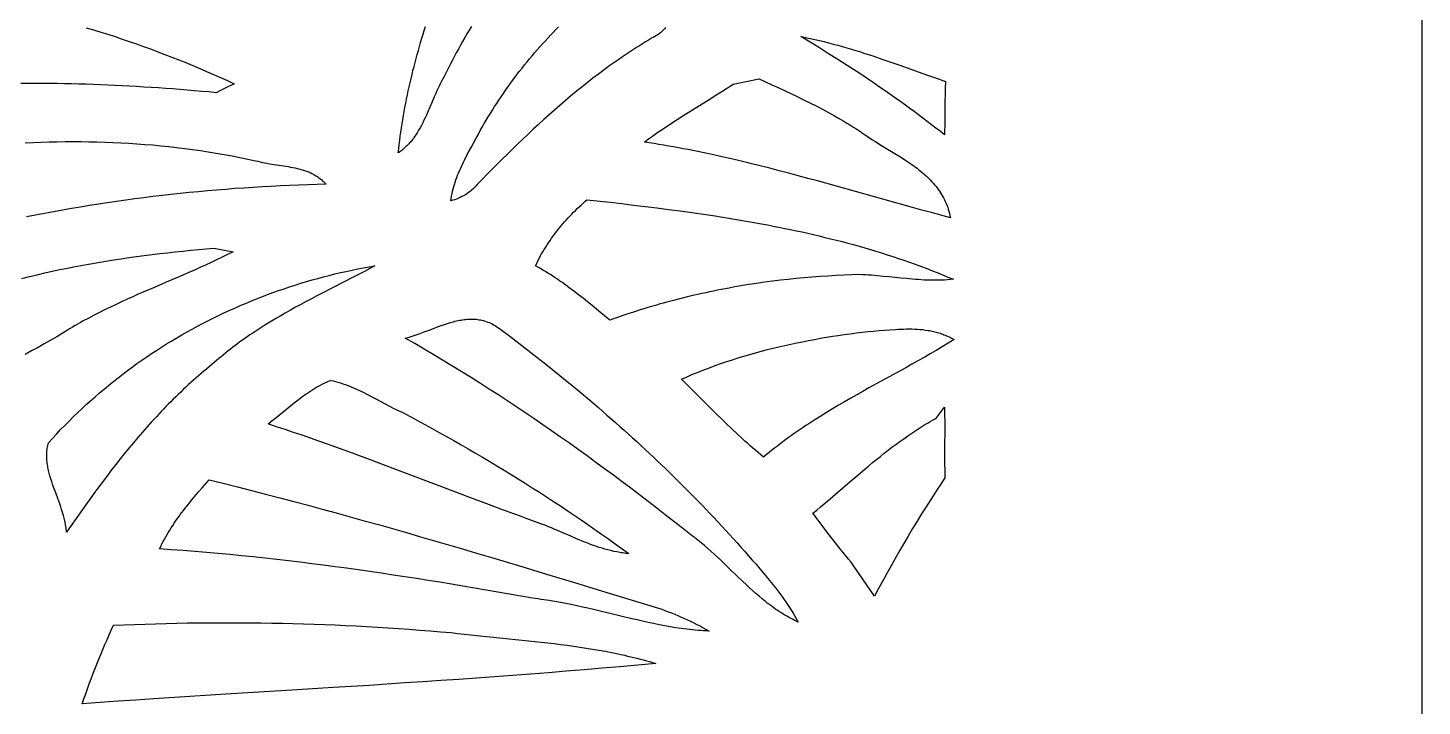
# Model space of a CAD drawing. Extents: x 138 to 547, y 3 to 737.
# Drawn here: x 406.9 to 546.6, y 396.3 to 464.3 of the extents above; entities that cross this region are included whole.
import ezdxf

# ---------------------------------------------------------------- set-up
doc = ezdxf.new("R2010")
doc.units = 0
doc.layers.add('LAYER_1', color=18, linetype='CONTINUOUS')

msp = doc.modelspace()

# ---------------------------------------------------------------- linework, layer by layer
at = {"layer": 'LAYER_1'}
for points in [[(138.38, 3), (546.62, 3), (546.62, 737.11), (138.38, 737.11)], [(498.75, 453.62), (498.32, 453.96), (497.89, 454.29), (497.46, 454.62), (497.02, 454.95), (496.59, 455.28), (496.15, 455.61), (495.71, 455.93), (495.27, 456.26), (494.83, 456.58), (494.39, 456.9), (493.94, 457.21), (493.5, 457.53), (493.05, 457.84), (492.6, 458.15), (492.15, 458.46), (491.7, 458.77), (491.25, 459.07), (490.8, 459.38), (490.35, 459.68), (489.89, 459.98), (488.98, 460.57), (488.06, 461.16), (487.14, 461.74), (486.22, 462.32), (485.29, 462.89), (484.36, 463.45), (484.82, 463.36), (485.29, 463.27), (485.75, 463.16), (486.21, 463.06), (486.68, 462.95), (487.14, 462.83), (487.59, 462.71), (488.05, 462.59), (488.51, 462.46), (488.97, 462.33), (489.42, 462.19), (489.87, 462.05), (490.33, 461.91), (490.78, 461.77), (491.23, 461.62), (491.68, 461.48), (492.58, 461.17), (493.48, 460.86), (494.38, 460.55), (495.27, 460.23), (497.06, 459.59), (497.96, 459.27), (498.86, 458.96), (498.83, 458.29), (498.82, 457.62), (498.8, 456.95), (498.79, 456.28), (498.77, 454.95)], [(499.35, 445.3), (498.39, 445.55), (497.44, 445.81), (496.48, 446.06), (495.53, 446.33), (493.63, 446.85), (491.72, 447.39), (489.82, 447.92), (487.92, 448.46), (486.01, 448.98), (485.06, 449.24), (484.1, 449.5), (483.15, 449.75), (482.19, 450), (481.23, 450.25), (480.28, 450.49), (479.32, 450.73), (478.36, 450.96), (477.4, 451.19), (476.43, 451.41), (475.47, 451.62), (474.5, 451.83), (474.02, 451.93), (473.53, 452.02), (473.05, 452.12), (472.57, 452.21), (472.08, 452.31), (471.59, 452.4), (471.11, 452.48), (470.62, 452.57), (470.13, 452.65), (469.65, 452.73), (469.16, 452.81), (468.67, 452.88), (468.93, 453.08), (469.2, 453.28), (469.47, 453.47), (469.74, 453.67), (470.02, 453.86), (470.29, 454.04), (470.84, 454.41), (471.39, 454.78), (471.95, 455.14), (472.51, 455.5), (473.07, 455.85), (475.32, 457.25), (475.88, 457.6), (476.44, 457.95), (477, 458.31), (477.56, 458.67), (480.18, 459.22), (481.45, 458.63), (482.09, 458.34), (482.73, 458.04), (483.36, 457.74), (484, 457.44), (484.63, 457.13), (485.26, 456.82), (485.89, 456.5), (486.51, 456.17), (486.82, 456.01), (487.13, 455.84), (487.44, 455.67), (487.74, 455.5), (488.05, 455.32), (488.36, 455.15), (488.66, 454.97), (488.96, 454.79), (489.26, 454.61), (489.56, 454.42), (489.86, 454.23), (490.16, 454.04), (490.32, 453.93), (490.48, 453.81), (490.64, 453.7), (490.8, 453.59), (491.14, 453.36), (491.47, 453.14), (491.82, 452.93), (492.17, 452.71), (492.87, 452.28), (493.59, 451.85), (493.94, 451.64), (494.29, 451.42), (494.64, 451.19), (494.99, 450.97), (495.33, 450.73), (495.5, 450.61), (495.67, 450.49), (495.83, 450.37), (496, 450.25), (496.16, 450.12), (496.32, 450), (496.47, 449.87), (496.63, 449.74), (496.78, 449.6), (496.93, 449.47), (497.07, 449.33), (497.22, 449.19), (497.36, 449.05), (497.49, 448.9), (497.63, 448.75), (497.76, 448.6), (497.88, 448.45), (498, 448.29), (498.12, 448.13), (498.24, 447.97), (498.35, 447.8), (498.45, 447.63), (498.56, 447.46), (498.65, 447.28), (498.75, 447.1), (498.83, 446.92), (498.92, 446.73), (498.99, 446.54), (499.07, 446.34), (499.13, 446.14), (499.2, 445.94), (499.25, 445.73), (499.3, 445.51)], [(490.25, 439.59), (489.46, 439.57), (488.66, 439.54), (487.86, 439.5), (487.06, 439.45), (486.27, 439.4), (485.47, 439.34), (484.68, 439.27), (483.88, 439.2), (483.09, 439.11), (482.3, 439.03), (481.5, 438.93), (480.71, 438.82), (479.92, 438.71), (479.13, 438.59), (478.35, 438.46), (477.95, 438.39), (477.56, 438.32), (477.17, 438.25), (476.77, 438.18), (476.38, 438.11), (475.99, 438.03), (475.6, 437.95), (475.21, 437.87), (474.82, 437.78), (474.43, 437.7), (474.04, 437.61), (473.65, 437.52), (473.26, 437.43), (472.87, 437.34), (472.48, 437.24), (472.09, 437.14), (471.71, 437.04), (471.32, 436.94), (470.93, 436.84), (470.55, 436.73), (470.16, 436.62), (469.78, 436.51), (469.4, 436.4), (469.01, 436.29), (468.63, 436.17), (468.25, 436.05), (467.87, 435.93), (467.48, 435.8), (467.1, 435.68), (466.72, 435.55), (466.34, 435.42), (465.97, 435.29), (465.59, 435.15), (465.21, 435.02), (464.32, 435.76), (463.88, 436.13), (463.43, 436.5), (462.98, 436.87), (462.53, 437.23), (462.07, 437.58), (461.61, 437.94), (461.15, 438.28), (460.92, 438.45), (460.68, 438.62), (460.45, 438.79), (460.21, 438.95), (459.97, 439.12), (459.73, 439.28), (459.49, 439.44), (459.25, 439.59), (459.01, 439.75), (458.76, 439.9), (458.51, 440.05), (458.26, 440.2), (458.01, 440.34), (457.76, 440.48), (457.88, 440.72), (458, 440.96), (458.12, 441.2), (458.24, 441.43), (458.37, 441.66), (458.51, 441.89), (458.64, 442.12), (458.78, 442.35), (458.92, 442.57), (459.07, 442.79), (459.22, 443.01), (459.37, 443.23), (459.52, 443.44), (459.68, 443.65), (459.84, 443.86), (460, 444.07), (460.17, 444.27), (460.34, 444.48), (460.51, 444.68), (460.68, 444.88), (460.86, 445.07), (461.03, 445.27), (461.21, 445.46), (461.4, 445.65), (461.58, 445.84), (461.76, 446.03), (461.95, 446.21), (462.14, 446.39), (462.33, 446.57), (462.53, 446.75), (462.72, 446.93), (462.92, 447.1), (465.25, 446.84), (466.42, 446.71), (467.58, 446.57), (468.75, 446.43), (469.92, 446.28), (471.09, 446.13), (472.26, 445.98), (473.43, 445.81), (474.6, 445.65), (475.77, 445.47), (476.35, 445.38), (476.93, 445.29), (477.52, 445.19), (478.1, 445.1), (478.68, 445), (479.26, 444.89), (479.84, 444.79), (480.42, 444.68), (481, 444.58), (481.58, 444.46), (482.16, 444.35), (482.74, 444.23), (483.32, 444.11), (483.9, 443.99), (484.47, 443.87), (485.05, 443.74), (485.62, 443.61), (486.2, 443.47), (486.77, 443.33), (487.34, 443.19), (487.91, 443.05), (488.48, 442.9), (489.05, 442.75), (489.62, 442.6), (490.19, 442.44), (490.75, 442.27), (491.32, 442.11), (491.88, 441.94), (492.45, 441.77), (493.01, 441.59), (493.57, 441.41), (494.13, 441.22), (494.69, 441.03), (495.24, 440.84), (495.8, 440.64), (496.35, 440.43), (496.91, 440.23), (497.46, 440.01), (498.01, 439.8), (498.55, 439.58), (499.1, 439.35), (499.65, 439.12), (499.35, 439.09), (499.06, 439.07), (498.76, 439.05), (498.47, 439.04), (498.18, 439.03), (497.88, 439.02), (497.59, 439.03), (497.29, 439.03), (497, 439.04), (496.71, 439.05), (496.41, 439.07), (496.12, 439.09), (495.83, 439.11), (495.53, 439.13), (494.95, 439.19), (494.36, 439.24), (493.77, 439.3), (493.19, 439.36), (492.6, 439.42), (492.01, 439.48), (491.72, 439.5), (491.43, 439.53), (491.13, 439.55), (490.84, 439.57), (490.55, 439.58)], [(425.33, 430.57), (425.06, 430.35), (424.79, 430.13), (424.53, 429.91), (424.26, 429.68), (424, 429.46), (423.74, 429.23), (423.48, 429), (423.22, 428.77), (422.96, 428.54), (422.71, 428.3), (422.45, 428.06), (422.2, 427.82), (421.95, 427.58), (421.7, 427.34), (421.45, 427.1), (421.21, 426.85), (420.96, 426.61), (420.72, 426.36), (420.48, 426.11), (420.24, 425.86), (419.76, 425.35), (419.29, 424.84), (418.83, 424.32), (418.37, 423.79), (417.91, 423.27), (417.46, 422.73), (417.01, 422.2), (416.57, 421.65), (416.13, 421.11), (415.7, 420.56), (415.27, 420.01), (414.85, 419.45), (414.42, 418.89), (414, 418.33), (413.59, 417.77), (413.18, 417.2), (412.77, 416.63), (412.36, 416.06), (411.95, 415.49), (411.55, 414.92), (411.15, 414.34), (410.75, 413.77), (410.74, 413.91), (410.73, 414.05), (410.71, 414.19), (410.69, 414.33), (410.67, 414.47), (410.64, 414.62), (410.62, 414.76), (410.59, 414.9), (410.55, 415.04), (410.52, 415.18), (410.44, 415.46), (410.36, 415.75), (410.27, 416.03), (410.18, 416.31), (410.08, 416.6), (409.98, 416.88), (409.88, 417.16), (409.67, 417.73), (409.46, 418.29), (409.36, 418.57), (409.27, 418.85), (409.18, 419.13), (409.09, 419.41), (409.02, 419.69), (408.98, 419.83), (408.95, 419.97), (408.92, 420.11), (408.89, 420.25), (408.87, 420.39), (408.84, 420.53), (408.82, 420.67), (408.81, 420.81), (408.79, 420.95), (408.78, 421.08), (408.78, 421.22), (408.77, 421.36), (408.77, 421.5), (408.78, 421.64), (408.78, 421.77), (408.79, 421.91), (408.81, 422.05), (408.83, 422.18), (408.86, 422.32), (408.88, 422.46), (408.92, 422.59), (408.96, 422.73), (409.36, 423.17), (409.76, 423.61), (410.17, 424.05), (410.59, 424.48), (411.01, 424.91), (411.43, 425.33), (411.86, 425.74), (412.29, 426.15), (412.73, 426.56), (413.17, 426.95), (413.62, 427.35), (414.07, 427.74), (414.53, 428.12), (414.99, 428.5), (415.45, 428.88), (415.92, 429.24), (416.39, 429.61), (416.86, 429.97), (417.34, 430.32), (417.82, 430.67), (418.31, 431.01), (418.8, 431.34), (419.29, 431.68), (419.79, 432), (420.29, 432.32), (420.79, 432.64), (421.3, 432.95), (421.81, 433.25), (422.32, 433.55), (422.84, 433.85), (423.36, 434.13), (423.88, 434.42), (424.4, 434.69), (424.93, 434.97), (425.46, 435.23), (425.99, 435.49), (426.53, 435.75), (427.07, 436), (427.61, 436.24), (428.15, 436.48), (428.69, 436.71), (429.24, 436.94), (429.79, 437.16), (430.34, 437.38), (430.89, 437.59), (431.45, 437.79), (432, 437.99), (432.56, 438.18), (433.12, 438.37), (433.68, 438.55), (434.25, 438.73), (434.81, 438.9), (435.38, 439.06), (435.94, 439.22), (436.51, 439.37), (437.08, 439.52), (437.65, 439.66), (438.22, 439.79), (438.8, 439.92), (439.37, 440.05), (439.95, 440.16), (440.52, 440.27), (441.1, 440.38), (441.67, 440.48), (441.15, 440.2), (440.62, 439.92), (439.56, 439.37), (437.43, 438.28), (436.37, 437.73), (435.84, 437.46), (435.31, 437.18), (434.78, 436.9), (434.25, 436.61), (433.72, 436.33), (433.2, 436.04), (432.68, 435.74), (432.16, 435.44), (431.65, 435.14), (431.13, 434.83), (430.62, 434.52), (430.12, 434.2), (429.62, 433.87), (429.37, 433.7), (429.12, 433.54), (428.87, 433.37), (428.63, 433.19), (428.38, 433.02), (428.14, 432.84), (427.9, 432.67), (427.66, 432.49), (427.42, 432.31), (427.18, 432.12), (426.95, 431.94), (426.71, 431.75), (426.48, 431.56), (426.25, 431.36), (426.02, 431.17), (425.79, 430.97), (425.56, 430.77)], [(484.1, 404.76), (483.9, 404.85), (483.7, 404.94), (483.51, 405.04), (483.32, 405.14), (483.13, 405.24), (482.95, 405.34), (482.76, 405.45), (482.58, 405.56), (482.4, 405.68), (482.22, 405.79), (482.04, 405.91), (481.86, 406.03), (481.68, 406.16), (481.51, 406.28), (481.34, 406.41), (481.16, 406.54), (480.99, 406.67), (480.82, 406.81), (480.49, 407.08), (480.16, 407.36), (479.83, 407.64), (479.5, 407.93), (479.18, 408.23), (478.86, 408.52), (478.54, 408.82), (477.91, 409.43), (477.27, 410.04), (476.64, 410.66), (476.32, 410.96), (476, 411.26), (475.68, 411.56), (475.36, 411.85), (475.03, 412.14), (474.7, 412.43), (474.37, 412.71), (474.03, 412.98), (473.86, 413.11), (473.69, 413.24), (473.51, 413.37), (473.34, 413.5), (472.48, 414.18), (471.63, 414.85), (470.77, 415.52), (469.91, 416.19), (469.05, 416.86), (468.18, 417.52), (467.31, 418.18), (466.44, 418.83), (465.57, 419.48), (464.69, 420.13), (463.82, 420.77), (462.93, 421.41), (462.05, 422.05), (461.16, 422.68), (460.28, 423.3), (459.38, 423.93), (458.49, 424.54), (457.59, 425.16), (456.69, 425.77), (455.79, 426.37), (454.88, 426.97), (453.97, 427.56), (453.06, 428.15), (452.14, 428.74), (451.23, 429.32), (450.31, 429.89), (449.38, 430.46), (448.45, 431.02), (447.52, 431.58), (446.59, 432.13), (445.65, 432.68), (444.71, 433.22), (444.86, 433.26), (445.01, 433.3), (445.3, 433.39), (445.6, 433.49), (445.9, 433.59), (446.2, 433.7), (446.5, 433.81), (447.11, 434.04), (447.71, 434.27), (448.02, 434.38), (448.32, 434.49), (448.63, 434.6), (448.93, 434.7), (449.24, 434.79), (449.39, 434.83), (449.54, 434.87), (449.69, 434.91), (449.84, 434.95), (449.99, 434.98), (450.15, 435.01), (450.3, 435.04), (450.45, 435.06), (450.6, 435.08), (450.75, 435.1), (450.9, 435.11), (451.05, 435.12), (451.2, 435.13), (451.35, 435.13), (451.5, 435.13), (451.65, 435.12), (451.8, 435.11), (451.95, 435.09), (452.1, 435.07), (452.24, 435.05), (452.39, 435.02), (452.54, 434.98), (452.69, 434.94), (452.83, 434.89), (452.98, 434.84), (453.13, 434.78), (453.27, 434.72), (453.42, 434.65), (453.56, 434.57), (453.71, 434.49), (453.85, 434.4), (453.99, 434.3), (454.14, 434.2), (454.28, 434.09), (455.19, 433.41), (456.1, 432.72), (457, 432.02), (457.9, 431.32), (458.79, 430.62), (459.68, 429.91), (460.57, 429.19), (461.45, 428.47), (462.32, 427.74), (463.2, 427), (464.06, 426.26), (464.92, 425.51), (465.78, 424.76), (466.21, 424.38), (466.63, 424), (467.06, 423.62), (467.48, 423.23), (467.9, 422.85), (468.32, 422.46), (468.74, 422.07), (469.16, 421.68), (469.57, 421.29), (469.99, 420.9), (470.4, 420.51), (470.81, 420.11), (471.22, 419.71), (471.63, 419.31), (472.04, 418.91), (472.44, 418.51), (472.85, 418.1), (473.25, 417.7), (473.65, 417.29), (474.05, 416.88), (474.45, 416.47), (474.85, 416.06), (475.24, 415.65), (475.63, 415.23), (476.03, 414.81), (476.42, 414.39), (476.81, 413.97), (477.19, 413.55), (477.58, 413.13), (477.96, 412.7), (478.35, 412.27), (478.73, 411.84), (479.11, 411.41), (479.48, 410.98), (479.86, 410.55), (480.23, 410.11), (480.61, 409.67), (480.98, 409.23), (481.19, 408.97), (481.41, 408.71), (481.62, 408.44), (481.83, 408.17), (482.04, 407.9), (482.25, 407.62), (482.45, 407.35), (482.65, 407.07), (482.84, 406.79), (483.03, 406.51), (483.22, 406.22), (483.4, 405.93), (483.58, 405.64), (483.76, 405.35), (483.93, 405.05)], [(499.71, 433.08), (499.11, 432.71), (498.51, 432.35), (497.91, 431.99), (497.31, 431.64), (496.7, 431.29), (496.09, 430.95), (495.48, 430.61), (494.87, 430.26), (493.64, 429.59), (492.41, 428.91), (491.18, 428.23), (490.57, 427.89), (489.96, 427.55), (489.35, 427.2), (488.74, 426.85), (488.13, 426.5), (487.53, 426.14), (486.93, 425.78), (486.34, 425.41), (485.74, 425.04), (485.45, 424.85), (485.15, 424.65), (484.86, 424.46), (484.57, 424.27), (484.28, 424.07), (483.99, 423.87), (483.7, 423.67), (483.41, 423.47), (483.13, 423.26), (482.84, 423.05), (482.56, 422.84), (482.28, 422.63), (482, 422.41), (481.72, 422.2), (481.44, 421.98), (481.17, 421.75), (480.89, 421.53), (480.62, 421.3), (480.35, 421.52), (480.08, 421.75), (479.81, 421.98), (479.54, 422.21), (479.27, 422.44), (479.01, 422.68), (478.74, 422.91), (478.48, 423.15), (477.96, 423.63), (477.44, 424.12), (476.93, 424.61), (476.42, 425.1), (475.91, 425.6), (475.41, 426.1), (474.4, 427.11), (473.4, 428.12), (472.9, 428.62), (472.39, 429.12), (472.95, 429.36), (473.51, 429.6), (474.07, 429.82), (474.64, 430.05), (475.21, 430.26), (475.77, 430.47), (476.35, 430.67), (476.92, 430.87), (477.5, 431.06), (478.07, 431.24), (478.65, 431.42), (479.23, 431.59), (479.82, 431.75), (480.4, 431.91), (480.99, 432.07), (481.57, 432.21), (482.16, 432.36), (482.75, 432.49), (483.34, 432.63), (483.94, 432.75), (484.53, 432.87), (485.12, 432.99), (485.72, 433.1), (486.32, 433.21), (486.91, 433.31), (487.51, 433.41), (488.11, 433.5), (488.7, 433.59), (489.3, 433.67), (489.9, 433.75), (490.5, 433.83), (491.1, 433.9), (491.64, 433.93), (492.19, 433.98), (492.73, 434.02), (493.28, 434.07), (493.84, 434.1), (494.11, 434.12), (494.39, 434.13), (494.67, 434.14), (494.94, 434.15), (495.22, 434.15), (495.49, 434.15), (495.77, 434.14), (496.04, 434.12), (496.31, 434.1), (496.58, 434.08), (496.85, 434.04), (497.12, 434), (497.26, 433.98), (497.39, 433.95), (497.52, 433.92), (497.66, 433.89), (497.79, 433.86), (497.92, 433.83), (498.05, 433.79), (498.18, 433.75), (498.31, 433.71), (498.44, 433.67), (498.57, 433.62), (498.7, 433.57), (498.83, 433.52), (498.96, 433.46), (499.08, 433.41), (499.21, 433.35), (499.34, 433.28), (499.46, 433.22), (499.59, 433.15)], [(467.11, 411.62), (466.95, 411.63), (466.8, 411.65), (466.65, 411.67), (466.5, 411.69), (466.35, 411.71), (466.2, 411.73), (465.9, 411.79), (465.6, 411.85), (465.31, 411.92), (465.01, 411.99), (464.72, 412.07), (464.43, 412.16), (464.14, 412.25), (463.86, 412.34), (463.57, 412.44), (463.28, 412.55), (463, 412.66), (462.72, 412.77), (462.43, 412.88), (462.15, 413), (461.87, 413.12), (461.31, 413.36), (460.19, 413.85), (459.63, 414.09), (459.35, 414.21), (459.06, 414.32), (458.78, 414.43), (458.5, 414.55), (458.21, 414.65), (457.93, 414.76), (457.08, 415.06), (456.24, 415.37), (454.56, 415.99), (452.87, 416.62), (451.19, 417.25), (447.83, 418.52), (444.48, 419.79), (442.8, 420.43), (441.12, 421.05), (439.43, 421.68), (438.59, 421.98), (437.75, 422.29), (436.9, 422.59), (436.06, 422.89), (435.21, 423.19), (434.36, 423.49), (433.51, 423.78), (432.66, 424.07), (431.81, 424.35), (430.96, 424.63), (431.15, 424.77), (431.34, 424.92), (431.72, 425.22), (432.09, 425.52), (432.46, 425.83), (433.21, 426.44), (433.58, 426.74), (433.96, 427.04), (434.15, 427.19), (434.35, 427.33), (434.54, 427.47), (434.74, 427.61), (434.93, 427.75), (435.13, 427.88), (435.33, 428.01), (435.53, 428.14), (435.74, 428.26), (435.95, 428.38), (436.16, 428.49), (436.37, 428.6), (436.58, 428.7), (436.8, 428.8), (437.02, 428.9), (437.24, 428.98), (437.49, 428.93), (437.73, 428.87), (437.96, 428.81), (438.2, 428.74), (438.44, 428.66), (438.67, 428.58), (438.9, 428.5), (439.13, 428.41), (439.36, 428.31), (439.59, 428.22), (439.81, 428.12), (440.04, 428.01), (440.26, 427.91), (440.48, 427.8), (440.93, 427.57), (441.37, 427.34), (441.81, 427.11), (442.69, 426.64), (443.13, 426.41), (443.57, 426.18), (443.79, 426.07), (444.01, 425.97), (444.24, 425.86), (444.46, 425.76), (445.19, 425.37), (445.93, 424.97), (446.66, 424.58), (447.39, 424.17), (448.12, 423.77), (448.85, 423.36), (449.57, 422.95), (450.3, 422.54), (451.02, 422.12), (451.74, 421.7), (452.46, 421.28), (453.18, 420.85), (453.89, 420.42), (454.61, 419.99), (455.32, 419.55), (456.03, 419.11), (456.74, 418.67), (457.44, 418.22), (458.15, 417.77), (458.85, 417.32), (459.55, 416.86), (460.25, 416.4), (460.94, 415.94), (461.64, 415.47), (462.33, 415), (463.02, 414.53), (463.71, 414.05), (464.39, 413.57), (465.07, 413.09), (465.75, 412.6), (466.43, 412.11)], [(498.8, 419.22), (498.56, 418.86), (498.32, 418.5), (498.08, 418.14), (497.84, 417.78), (497.6, 417.42), (497.37, 417.06), (496.91, 416.33), (496.45, 415.6), (496, 414.87), (495.55, 414.13), (495.11, 413.39), (494.68, 412.64), (494.25, 411.89), (493.82, 411.14), (493.4, 410.39), (492.98, 409.64), (492.56, 408.88), (492.15, 408.12), (491.74, 407.36), (490.57, 409.07), (489.98, 409.92), (489.68, 410.35), (489.38, 410.77), (489.13, 411.07), (488.89, 411.37), (488.4, 411.97), (487.92, 412.58), (487.44, 413.2), (486.97, 413.81), (486.5, 414.43), (485.56, 415.67), (485.94, 415.99), (486.32, 416.3), (487.07, 416.93), (487.81, 417.57), (488.56, 418.21), (489.3, 418.86), (490.05, 419.49), (490.8, 420.13), (491.18, 420.44), (491.55, 420.75), (491.93, 421.06), (492.32, 421.37), (492.7, 421.68), (493.09, 421.98), (493.48, 422.28), (493.87, 422.57), (494.26, 422.86), (494.66, 423.14), (495.06, 423.42), (495.46, 423.7), (495.87, 423.97), (496.28, 424.23), (496.69, 424.49), (497.11, 424.74), (497.32, 424.87), (497.54, 424.99), (497.75, 425.11), (497.96, 425.23), (498.74, 426.29), (498.76, 425.85), (498.76, 425.41), (498.77, 424.97), (498.77, 424.52), (498.77, 423.64), (498.76, 422.75), (498.76, 421.87), (498.76, 421.43), (498.76, 420.98), (498.76, 420.54), (498.77, 420.1), (498.78, 419.66)], [(475.17, 403.86), (474.89, 403.87), (474.61, 403.89), (474.33, 403.91), (474.05, 403.93), (473.77, 403.96), (473.49, 403.99), (473.21, 404.02), (472.93, 404.05), (472.65, 404.08), (472.37, 404.12), (472.09, 404.16), (471.82, 404.2), (471.26, 404.29), (470.71, 404.39), (470.15, 404.5), (469.6, 404.61), (469.05, 404.72), (468.5, 404.84), (467.95, 404.97), (467.4, 405.09), (466.3, 405.35), (464.11, 405.89), (463.56, 406.02), (463.01, 406.14), (462.46, 406.27), (461.91, 406.39), (461.35, 406.51), (460.8, 406.62), (460.25, 406.73), (459.69, 406.83), (459.14, 406.92), (458.86, 406.96), (458.58, 407), (458.3, 407.04), (458.02, 407.08), (457.74, 407.12), (457.46, 407.15), (456.3, 407.36), (455.14, 407.56), (453.98, 407.77), (452.82, 407.97), (451.65, 408.17), (450.49, 408.37), (449.33, 408.56), (448.16, 408.75), (447, 408.94), (445.83, 409.12), (444.67, 409.3), (443.5, 409.48), (442.34, 409.65), (441.17, 409.82), (440, 409.99), (438.83, 410.15), (437.67, 410.31), (436.5, 410.46), (435.33, 410.61), (434.16, 410.76), (432.99, 410.9), (431.82, 411.03), (430.65, 411.16), (429.47, 411.29), (428.3, 411.41), (427.13, 411.52), (425.96, 411.63), (424.78, 411.74), (423.61, 411.84), (422.44, 411.93), (421.26, 412.02), (420.09, 412.1), (420.2, 412.35), (420.32, 412.59), (420.44, 412.83), (420.57, 413.06), (420.7, 413.3), (420.83, 413.53), (420.97, 413.76), (421.11, 413.99), (421.25, 414.21), (421.4, 414.44), (421.54, 414.66), (421.69, 414.88), (421.85, 415.1), (422, 415.31), (422.16, 415.53), (422.32, 415.74), (422.48, 415.95), (422.64, 416.17), (422.97, 416.58), (423.31, 417), (423.65, 417.41), (423.99, 417.81), (424.34, 418.22), (425.04, 419.02), (426.46, 418.67), (427.88, 418.32), (429.3, 417.96), (430.71, 417.59), (432.13, 417.23), (433.55, 416.85), (434.96, 416.47), (436.37, 416.09), (437.78, 415.71), (439.19, 415.32), (440.6, 414.92), (442.01, 414.53), (443.42, 414.13), (444.83, 413.73), (446.24, 413.32), (447.64, 412.91), (449.05, 412.5), (450.45, 412.09), (451.85, 411.67), (453.26, 411.26), (456.06, 410.42), (458.87, 409.57), (461.67, 408.72), (464.47, 407.87), (470.08, 406.16), (470.41, 406.05), (470.73, 405.93), (471.06, 405.8), (471.39, 405.68), (471.71, 405.54), (472.03, 405.41), (472.36, 405.27), (472.68, 405.13), (472.99, 404.99), (473.31, 404.84), (473.63, 404.68), (473.94, 404.53), (474.25, 404.37), (474.56, 404.2), (474.86, 404.03)], [(469.81, 400.61), (468.02, 400.45), (466.22, 400.28), (464.43, 400.13), (462.63, 399.98), (460.84, 399.83), (459.05, 399.68), (457.25, 399.54), (455.45, 399.41), (453.66, 399.28), (451.86, 399.15), (450.07, 399.02), (448.27, 398.9), (446.47, 398.77), (444.68, 398.66), (441.08, 398.42), (437.49, 398.19), (433.89, 397.97), (426.71, 397.52), (423.11, 397.29), (419.52, 397.06), (417.72, 396.94), (415.92, 396.82), (414.13, 396.7), (412.33, 396.57), (412.5, 397.07), (412.68, 397.57), (412.86, 398.07), (413.04, 398.56), (413.22, 399.06), (413.41, 399.55), (413.61, 400.05), (413.8, 400.54), (414, 401.03), (414.2, 401.52), (414.4, 402.01), (414.61, 402.5), (414.82, 402.98), (415.03, 403.47), (415.24, 403.95), (415.46, 404.44), (416.52, 404.48), (417.58, 404.53), (418.63, 404.56), (419.69, 404.6), (420.75, 404.63), (421.81, 404.65), (422.87, 404.67), (423.93, 404.69), (424.98, 404.7), (426.04, 404.7), (427.1, 404.7), (428.16, 404.7), (429.22, 404.69), (430.28, 404.68), (431.34, 404.66), (432.39, 404.64), (433.45, 404.62), (434.51, 404.59), (435.57, 404.55), (436.63, 404.51), (437.68, 404.47), (438.74, 404.42), (439.8, 404.37), (440.86, 404.31), (441.91, 404.25), (442.97, 404.19), (444.03, 404.12), (445.08, 404.04), (446.14, 403.96), (447.2, 403.88), (448.25, 403.79), (449.31, 403.7), (449.95, 403.63), (450.6, 403.55), (451.24, 403.48), (451.88, 403.41), (453.18, 403.28), (454.47, 403.15), (455.76, 403.02), (457.05, 402.89), (457.7, 402.82), (458.34, 402.75), (458.99, 402.67), (459.63, 402.6), (460.28, 402.52), (460.92, 402.43), (461.56, 402.35), (462.2, 402.25), (462.84, 402.15), (463.48, 402.05), (464.12, 401.94), (464.76, 401.83), (465.4, 401.7), (466.03, 401.57), (466.35, 401.51), (466.67, 401.44), (466.98, 401.36), (467.3, 401.29), (467.61, 401.21), (467.93, 401.13), (468.24, 401.05), (468.56, 400.97), (468.87, 400.89), (469.18, 400.8), (469.5, 400.71)]]:
    msp.add_lwpolyline(points, close=True, dxfattribs=at)
for points in [[(412.73, 464.34), (413.45, 464.13), (414.18, 463.9), (414.9, 463.68), (415.62, 463.45), (416.33, 463.21), (417.05, 462.97), (417.76, 462.72), (418.48, 462.47), (419.19, 462.21), (419.9, 461.94), (420.6, 461.67), (421.31, 461.4), (422.01, 461.12), (422.71, 460.84), (423.41, 460.55), (424.11, 460.26), (424.8, 459.96), (425.5, 459.66), (426.19, 459.35), (426.88, 459.04), (427.56, 458.72), (426.65, 458.27), (426.2, 458.05), (425.74, 457.83), (425.02, 457.9), (424.3, 457.96), (423.57, 458.03), (422.85, 458.09), (422.13, 458.15), (421.4, 458.21), (420.68, 458.26), (419.96, 458.31), (419.23, 458.36), (418.51, 458.4), (417.78, 458.45), (417.06, 458.49), (416.34, 458.52), (415.61, 458.56), (414.89, 458.59), (414.16, 458.62), (413.44, 458.65), (412.71, 458.67), (411.99, 458.69), (411.26, 458.71), (410.54, 458.72), (409.81, 458.74), (409.09, 458.74), (408.36, 458.75), (407.63, 458.76), (406.91, 458.76), (406.18, 458.75)], [(451.34, 464.48), (451.11, 464.1), (450.89, 463.73), (450.67, 463.35), (450.45, 462.97), (450.24, 462.58), (450.03, 462.2), (449.82, 461.81), (449.61, 461.43), (449.41, 461.04), (449.21, 460.64), (449.01, 460.25), (448.81, 459.86), (448.62, 459.46), (448.48, 459.22), (448.34, 458.97), (448.21, 458.72), (448.09, 458.47), (447.96, 458.21), (447.85, 457.95), (447.73, 457.69), (447.61, 457.43), (447.39, 456.9), (447.17, 456.37), (446.94, 455.84), (446.82, 455.58), (446.7, 455.32), (446.58, 455.06), (446.46, 454.8), (446.33, 454.55), (446.19, 454.3), (446.05, 454.06), (445.91, 453.82), (445.83, 453.71), (445.76, 453.59), (445.68, 453.47), (445.6, 453.36), (445.52, 453.25), (445.43, 453.14), (445.35, 453.03), (445.26, 452.92), (445.17, 452.82), (445.08, 452.71), (444.98, 452.61), (444.88, 452.51), (444.78, 452.42), (444.68, 452.32), (444.58, 452.23), (444.47, 452.14), (444.36, 452.05), (444.25, 451.96), (444.13, 451.88), (444.01, 451.79), (444.06, 452.21), (444.11, 452.63), (444.16, 453.05), (444.21, 453.46), (444.27, 453.88), (444.33, 454.3), (444.4, 454.71), (444.46, 455.12), (444.53, 455.54), (444.61, 455.95), (444.68, 456.36), (444.76, 456.77), (444.84, 457.19), (444.92, 457.6), (445.01, 458.01), (445.1, 458.42), (445.19, 458.82), (445.29, 459.23), (445.39, 459.64), (445.48, 460.05), (445.59, 460.45), (445.69, 460.86), (445.8, 461.26), (445.91, 461.67), (446.02, 462.07), (446.13, 462.47), (446.25, 462.87), (446.37, 463.28), (446.49, 463.68), (446.61, 464.08), (446.74, 464.48)], [(470.8, 464.38), (470.71, 464.27), (470.61, 464.15), (470.51, 464.05), (470.4, 463.94), (470.28, 463.84), (470.15, 463.74), (470.02, 463.64), (469.87, 463.55), (469.72, 463.46), (469.55, 463.37), (469.38, 463.29), (469.08, 463.11), (468.77, 462.92), (468.47, 462.73), (468.17, 462.54), (467.87, 462.35), (467.57, 462.16), (467.27, 461.96), (466.98, 461.77), (466.68, 461.57), (466.39, 461.37), (466.1, 461.17), (465.8, 460.96), (465.51, 460.76), (465.22, 460.55), (464.65, 460.13), (464.08, 459.7), (463.51, 459.27), (462.95, 458.83), (462.39, 458.39), (461.83, 457.94), (461.28, 457.48), (460.74, 457.02), (460.19, 456.55), (459.65, 456.08), (459.12, 455.61), (458.59, 455.13), (458.06, 454.65), (457.53, 454.16), (457.01, 453.67), (456.49, 453.18), (455.97, 452.68), (455.45, 452.18), (454.94, 451.68), (454.43, 451.17), (453.92, 450.67), (453.42, 450.16), (452.92, 449.65), (452.42, 449.13), (451.92, 448.62), (451.78, 448.47), (451.64, 448.33), (451.5, 448.19), (451.35, 448.06), (451.2, 447.93), (451.05, 447.82), (450.89, 447.7), (450.73, 447.6), (450.56, 447.5), (450.39, 447.41), (450.21, 447.32), (450.04, 447.24), (449.85, 447.17), (449.67, 447.1), (449.48, 447.04), (449.28, 446.99), (449.31, 447.23), (449.35, 447.47), (449.4, 447.71), (449.45, 447.95), (449.5, 448.18), (449.57, 448.41), (449.63, 448.64), (449.71, 448.87), (449.78, 449.1), (449.86, 449.32), (449.95, 449.55), (450.04, 449.77), (450.13, 449.99), (450.23, 450.21), (450.33, 450.43), (450.43, 450.64), (450.54, 450.86), (450.64, 451.07), (450.86, 451.5), (451.09, 451.92), (451.32, 452.35), (451.78, 453.19), (452.01, 453.61), (452.23, 454.03), (452.43, 454.38), (452.63, 454.73), (452.83, 455.07), (453.03, 455.41), (453.24, 455.75), (453.45, 456.09), (453.66, 456.43), (453.88, 456.76), (454.09, 457.09), (454.32, 457.42), (454.54, 457.75), (454.76, 458.08), (454.99, 458.4), (455.22, 458.72), (455.46, 459.04), (455.69, 459.36), (455.93, 459.68), (456.17, 459.99), (456.42, 460.3), (456.66, 460.61), (456.91, 460.92), (457.16, 461.22), (457.42, 461.53), (457.67, 461.83), (457.93, 462.13), (458.19, 462.42), (458.45, 462.72), (458.72, 463.01), (458.99, 463.3), (459.26, 463.59), (459.53, 463.88), (459.8, 464.16), (460.08, 464.44)], [(406.61, 452.8), (407.41, 452.84), (408.21, 452.87), (409.01, 452.9), (409.81, 452.92), (410.61, 452.93), (411.41, 452.93), (412.21, 452.93), (413.01, 452.92), (413.81, 452.91), (414.61, 452.88), (415.41, 452.85), (416.21, 452.81), (417.01, 452.77), (417.81, 452.71), (418.61, 452.65), (419.4, 452.59), (420.2, 452.51), (421, 452.43), (421.79, 452.34), (422.59, 452.24), (423.38, 452.13), (424.18, 452.02), (424.97, 451.9), (425.76, 451.77), (426.55, 451.63), (427.35, 451.49), (428.13, 451.34), (428.92, 451.18), (429.71, 451.01), (429.93, 450.95), (430.16, 450.89), (430.39, 450.84), (430.62, 450.8), (430.85, 450.75), (431.09, 450.71), (431.56, 450.64), (432.51, 450.5), (432.75, 450.46), (432.98, 450.43), (433.22, 450.38), (433.45, 450.34), (433.68, 450.29), (433.91, 450.24), (434.14, 450.18), (434.37, 450.11), (434.59, 450.04), (434.7, 450.01), (434.81, 449.97), (434.92, 449.92), (435.03, 449.88), (435.13, 449.83), (435.24, 449.79), (435.34, 449.74), (435.45, 449.68), (435.55, 449.63), (435.65, 449.57), (435.75, 449.51), (435.85, 449.45), (435.95, 449.38), (436.05, 449.31), (436.14, 449.24), (436.23, 449.17), (436.33, 449.09), (436.42, 449.01), (436.51, 448.93), (436.6, 448.84), (436.68, 448.75), (436.77, 448.66), (435.85, 448.63), (434.94, 448.6), (434.03, 448.57), (433.11, 448.53), (432.2, 448.49), (431.28, 448.44), (430.37, 448.39), (429.46, 448.33), (428.54, 448.27), (427.63, 448.21), (426.71, 448.14), (425.8, 448.06), (424.89, 447.99), (423.98, 447.9), (423.06, 447.81), (422.15, 447.72), (421.24, 447.62), (420.33, 447.52), (419.42, 447.41), (418.51, 447.3), (417.6, 447.18), (416.69, 447.06), (415.78, 446.93), (414.88, 446.8), (413.97, 446.66), (413.06, 446.52), (412.16, 446.37), (411.26, 446.22), (410.35, 446.06), (409.45, 445.89), (408.55, 445.73), (407.65, 445.55), (406.75, 445.37)], [(406.29, 439.2), (407.05, 439.4), (407.81, 439.58), (408.57, 439.76), (409.33, 439.93), (410.09, 440.09), (410.85, 440.25), (411.62, 440.4), (412.39, 440.54), (413.15, 440.68), (413.92, 440.82), (414.69, 440.95), (415.46, 441.07), (416.23, 441.19), (417.01, 441.3), (417.78, 441.41), (418.55, 441.51), (419.33, 441.61), (420.1, 441.7), (420.87, 441.79), (421.65, 441.88), (422.43, 441.96), (423.2, 442.04), (423.98, 442.12), (424.75, 442.19), (425.53, 442.26), (427.45, 441.87), (426.9, 441.6), (426.35, 441.33), (425.8, 441.07), (425.25, 440.81), (424.69, 440.55), (424.13, 440.3), (423.57, 440.05), (423.01, 439.81), (421.89, 439.32), (420.76, 438.84), (419.64, 438.35), (418.51, 437.87), (417.95, 437.62), (417.39, 437.37), (416.83, 437.12), (416.28, 436.87), (415.72, 436.61), (415.17, 436.34), (414.62, 436.08), (414.07, 435.8), (413.52, 435.52), (412.98, 435.24), (412.44, 434.95), (412.17, 434.8), (411.91, 434.65), (411.64, 434.49), (411.37, 434.34), (411.11, 434.18), (410.85, 434.02), (410.58, 433.86), (410.32, 433.7), (410.06, 433.53), (409.8, 433.37), (409.17, 433.01), (408.53, 432.65), (407.9, 432.29), (407.26, 431.94), (406.62, 431.59)]]:
    msp.add_lwpolyline(points, dxfattribs=at)

doc.saveas('drawing.dxf')
